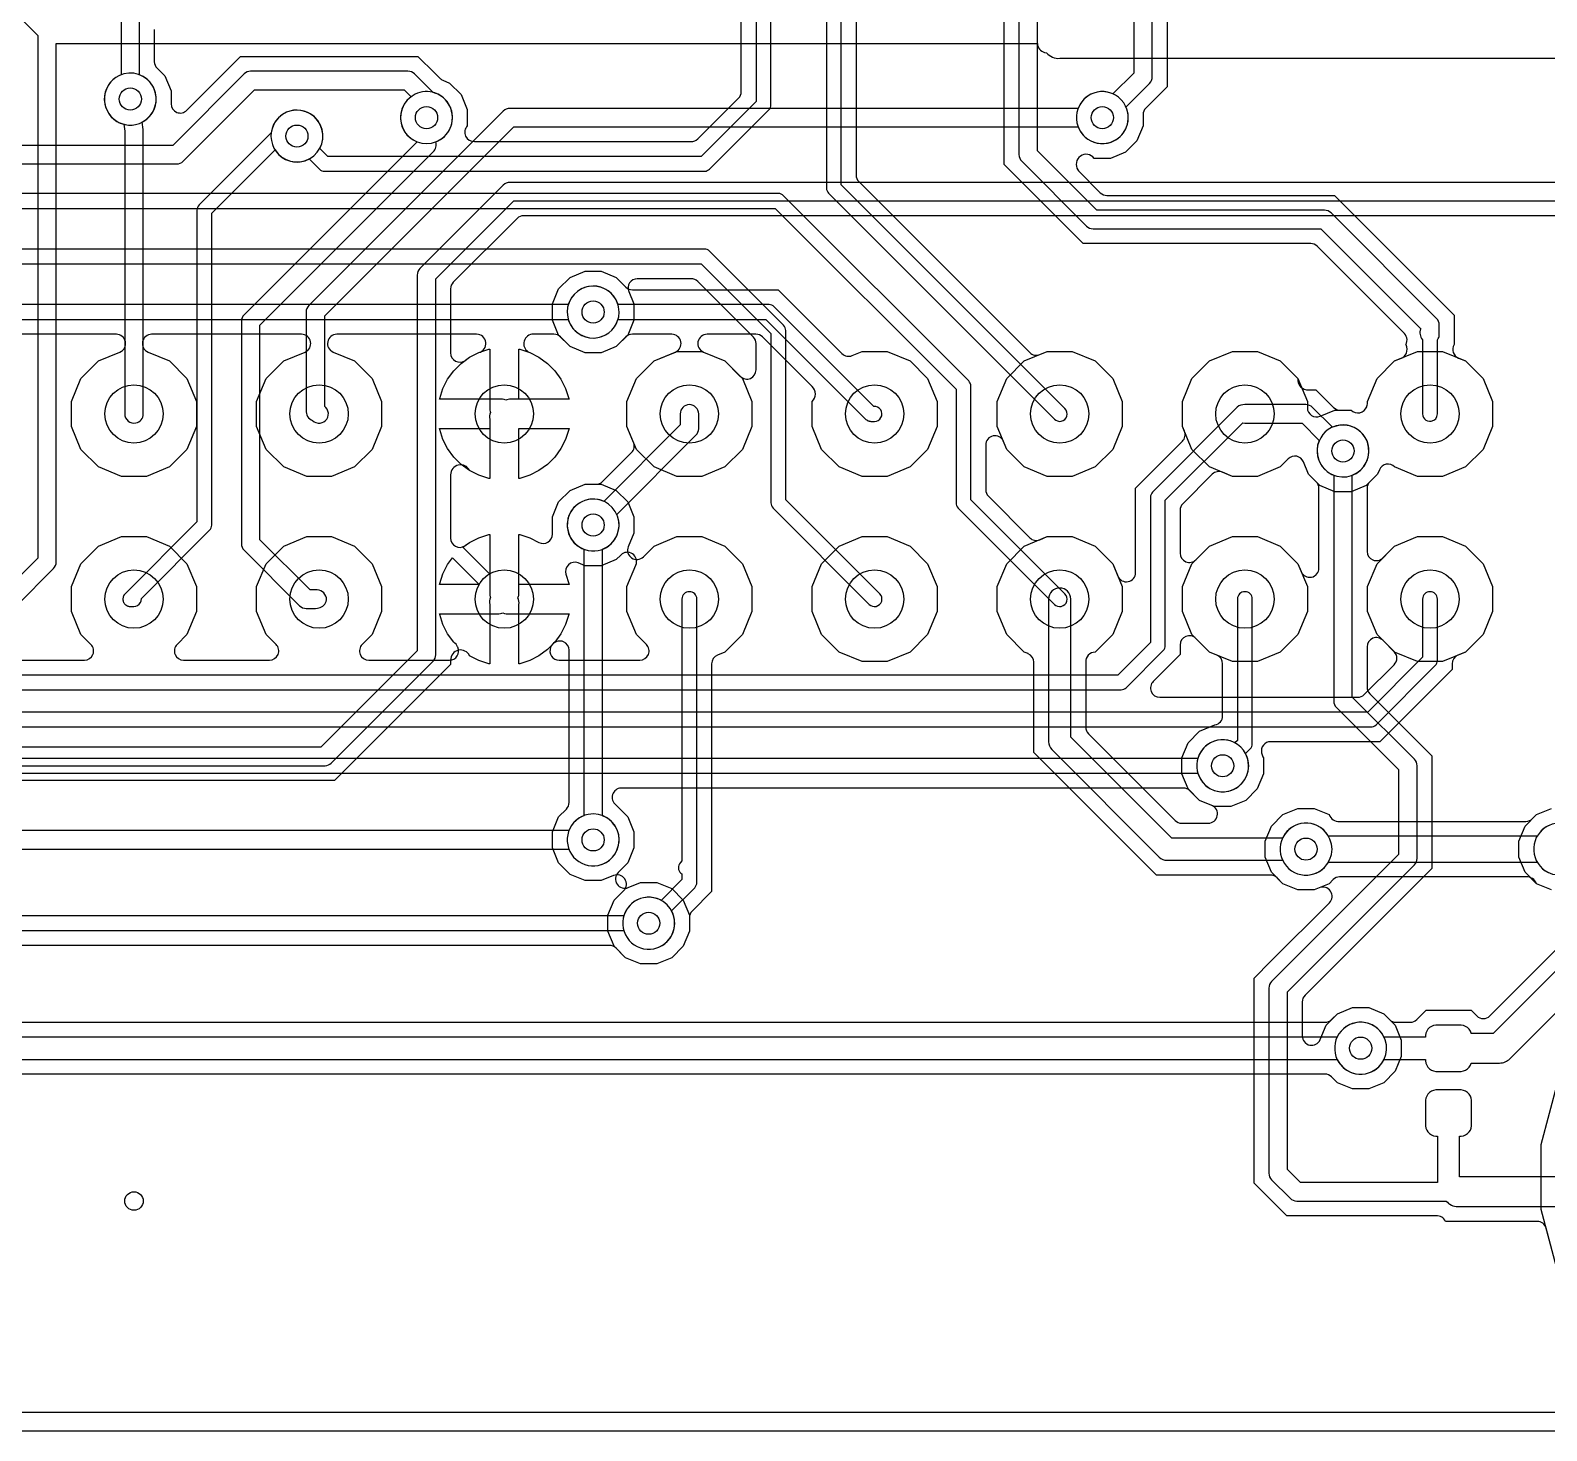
# Model space of a CAD drawing. Header units: millimetres. Extents: x -12.6 to 79.4, y -27 to 65.1.
# Drawn here: x 26.9 to 47.7, y -27.03 to -7.82 of the extents above; entities that cross this region are included whole.
import ezdxf

# ---------------------------------------------------------------- set-up
doc = ezdxf.new("R2010")
doc.units = ezdxf.units.MM

msp = doc.modelspace()

# ---------------------------------------------------------------- linework, layer by layer
at = {"layer": '16_copper'}
for points in [[(42.037, 21.412), (42.037, -8.406), (41.75, -8.692), (41.72, -8.68), (41.675, -8.667), (41.629, -8.661), (41.582, -8.661), (41.536, -8.667), (41.491, -8.68), (41.448, -8.697), (41.407, -8.721), (41.37, -8.749), (41.337, -8.782), (41.309, -8.819), (41.286, -8.859), (41.268, -8.902), (41.256, -8.947), (41.25, -8.994), (41.25, -9.04), (41.256, -9.087), (41.268, -9.132), (41.286, -9.175), (41.309, -9.215), (41.337, -9.252), (41.37, -9.285), (41.407, -9.313), (41.448, -9.337), (41.491, -9.354), (41.536, -9.367), (41.582, -9.373), (41.629, -9.373), (41.675, -9.367, 0.481447), (41.93, -8.872), (42.254, -8.548, 0.198912), (42.291, -8.458), (42.291, 21.412, 0.666667)], [(28.6, -7.809), (28.6, -8.25, 0.198912), (28.638, -8.34), (28.744, -8.446), (28.829, -8.652), (28.829, -8.828, 0.668179), (29.046, -8.917), (29.554, -8.409), (29.784, -8.179), (32.217, -8.179), (32.448, -8.409), (32.448, -8.409), (32.515, -8.476, 0.0985), (32.556, -8.504), (32.651, -8.543), (32.808, -8.7), (32.893, -8.906), (32.893, -9.128, 0.654508), (32.992, -9.347), (35.965, -9.347, 0.198912), (36.055, -9.31), (36.615, -8.75, 0.198912), (36.652, -8.66), (36.652, -6.367, 0.034118)], [(42.494, -7.198), (42.494, -8.595), (42.201, -8.888, 0.198912), (42.164, -8.978), (42.164, -9.128), (42.079, -9.334), (41.922, -9.491), (41.716, -9.576), (41.494, -9.576, 0.97956), (41.27, -9.734), (41.277, -9.746, 0.021369), (41.285, -9.754), (41.578, -10.047, 0.198912), (41.668, -10.084), (44.79, -10.084), (46.431, -11.725), (46.431, -12.131, 0.461877), (46.491, -12.315), (46.587, -12.354), (46.828, -12.595), (46.958, -12.91), (46.958, -13.252), (46.828, -13.567), (46.587, -13.808), (46.272, -13.938), (45.93, -13.938), (45.615, -13.808, 0.544496), (45.406, -13.846), (45.381, -13.906), (45.224, -14.063), (45.018, -14.148), (44.796, -14.148), (44.591, -14.063), (44.433, -13.906), (44.364, -13.738, 0.53452), (44.157, -13.697), (44.047, -13.808), (43.732, -13.938), (43.39, -13.938), (43.252, -13.881, 0.303353), (43.114, -13.908), (42.709, -14.313, 0.198912), (42.672, -14.403), (42.672, -14.991, 0.668179), (42.889, -15.081), (43.075, -14.894), (43.39, -14.764), (43.732, -14.764), (44.047, -14.894), (44.288, -15.135), (44.418, -15.45), (44.418, -15.792), (44.288, -16.107), (44.047, -16.348), (43.732, -16.478), (43.39, -16.478), (43.075, -16.348), (42.889, -16.161, 0.668179), (42.672, -16.251), (42.672, -16.382), (42.456, -16.598), (42.304, -16.75, 0.668179), (42.394, -16.967), (45.109, -16.967, 0.198912), (45.199, -16.93), (45.609, -16.521, 0.414214), (45.609, -16.341), (45.374, -16.107), (45.244, -15.792), (45.244, -15.45), (45.374, -15.135), (45.615, -14.894), (45.93, -14.764), (46.272, -14.764), (46.587, -14.894), (46.828, -15.135), (46.958, -15.45), (46.958, -15.792), (46.828, -16.107), (46.587, -16.348), (46.484, -16.39, 0.30335), (46.406, -16.507), (46.406, -16.585), (45.414, -17.577), (43.914, -17.577, 0.475561), (43.79, -17.73), (43.795, -17.745, 0.092826), (43.815, -17.796), (43.815, -18.018), (43.73, -18.224), (43.573, -18.381), (43.367, -18.466), (43.145, -18.466), (42.94, -18.381), (42.808, -18.249, 0.198912), (42.718, -18.212), (35.002, -18.212, 0.696443), (34.931, -18.443), (35.094, -18.606), (35.179, -18.812), (35.179, -19.034), (35.094, -19.24), (34.963, -19.37, 0.820678), (35.102, -19.577), (35.271, -19.507), (35.493, -19.507), (35.699, -19.592), (35.856, -19.749), (35.941, -19.955), (35.941, -20.177), (35.856, -20.383), (35.699, -20.54), (35.493, -20.625), (35.271, -20.625), (35.066, -20.54), (34.934, -20.408, 0.198912), (34.844, -20.371), (17.562, -20.371, 0.767326)], [(38.227, -7.316), (38.227, -9.803, 0.198912), (38.264, -9.893), (40.61, -12.239, 0.303344), (40.748, -12.266), (40.85, -12.224), (41.192, -12.224), (41.507, -12.354), (41.748, -12.595), (41.878, -12.91), (41.878, -13.252), (41.748, -13.567), (41.507, -13.808), (41.192, -13.938), (40.85, -13.938), (40.535, -13.808), (40.294, -13.567), (40.249, -13.458, 0.820683), (40.005, -13.507), (40.005, -14.121, 0.198912), (40.042, -14.211), (40.61, -14.779, 0.303346), (40.748, -14.806), (40.85, -14.764), (41.192, -14.764), (41.507, -14.894), (41.748, -15.135), (41.818, -15.305, 0.820683), (42.062, -15.257), (42.062, -14.098), (42.704, -13.456, 0.303353), (42.731, -13.318), (42.704, -13.252), (42.704, -12.91), (42.834, -12.595), (43.075, -12.354), (43.39, -12.224), (43.732, -12.224), (44.047, -12.354), (44.288, -12.595, 0.470375), (44.437, -12.751), (44.536, -12.751), (44.778, -12.993, 0.198912), (44.868, -13.03), (45.018, -13.03, 0.531918), (45.233, -12.984), (45.236, -12.975, 0.112332), (45.244, -12.91), (45.374, -12.595), (45.615, -12.354), (45.711, -12.315, 0.168022), (45.774, -12.259), (45.777, -12.25, 0.211385), (45.772, -12.133), (45.771, -12.131, 0.349862), (45.734, -11.961), (44.554, -10.781, 0.198912), (44.464, -10.744), (41.341, -10.744), (40.259, -9.662), (40.259, -7.458)], [(28.143, -7.62), (28.143, -8.431), (28.113, -8.443), (28.072, -8.467), (28.035, -8.495), (28.002, -8.528), (27.974, -8.565), (27.951, -8.605), (27.933, -8.648), (27.921, -8.693), (27.915, -8.74), (27.915, -8.786), (27.921, -8.833), (27.933, -8.878), (27.951, -8.921), (27.974, -8.961), (28.002, -8.998), (28.035, -9.031), (28.072, -9.059), (28.113, -9.083), (28.156, -9.1), (28.201, -9.113), (28.247, -9.119), (28.294, -9.119), (28.34, -9.113, 0.752417), (28.397, -8.431), (28.397, -7.673)], [(40.462, -7.595), (40.462, -9.525, 0.198912), (40.499, -9.615), (41.388, -10.504, 0.198912), (41.478, -10.541), (44.601, -10.541), (45.974, -11.914, 0.301144), (45.999, -12.064), (45.999, -13.081), (46.003, -13.106), (46.012, -13.129), (46.026, -13.15), (46.045, -13.166), (46.068, -13.177), (46.093, -13.182), (46.118, -13.181, 0.366248), (46.203, -13.081), (46.203, -12.064), (46.214, -12.047, 0.120111), (46.228, -11.989), (46.228, -11.862, 0.198912), (46.191, -11.772), (44.743, -10.324, 0.198912), (44.653, -10.287), (41.531, -10.287), (40.716, -9.472), (40.716, -7.647)], [(6.913, -7.946), (9.199, -10.232, 0.198912), (9.271, -10.262), (37.118, -10.262), (39.599, -12.742), (39.599, -14.3, 0.198912), (39.628, -14.372), (40.949, -15.693), (40.969, -15.708), (40.992, -15.718), (41.017, -15.723), (41.042, -15.72, 0.595647), (41.093, -15.549), (39.802, -14.258), (39.802, -12.7, 0.198912), (39.772, -12.628), (37.232, -10.088, 0.198912), (37.16, -10.058), (9.313, -10.058), (7.087, -7.832)], [(24.943, -9.652), (28.905, -9.652, 0.198912), (28.995, -9.615), (29.974, -8.636), (32.028, -8.636), (32.123, -8.731, 0.976333), (32.532, -9.313), (32.569, -9.285, 0.534512), (32.492, -8.697), (32.449, -8.68), (32.424, -8.673), (32.17, -8.419, 0.198912), (32.08, -8.382), (29.921, -8.382, 0.198912), (29.831, -8.419), (28.853, -9.398), (24.943, -9.398, 0.197825)], [(26.462, -16.459), (27.64, -16.459, 0.668179), (27.73, -16.242), (27.594, -16.107), (27.464, -15.792), (27.464, -15.45), (27.594, -15.135), (27.835, -14.894), (28.15, -14.764), (28.492, -14.764), (28.807, -14.894), (29.048, -15.135), (29.178, -15.45), (29.178, -15.792), (29.048, -16.107), (28.912, -16.242, 0.668179), (29.002, -16.459), (30.18, -16.459, 0.668179), (30.27, -16.242), (30.134, -16.107), (30.004, -15.792), (30.004, -15.45), (30.134, -15.135), (30.375, -14.894), (30.69, -14.764), (31.032, -14.764), (31.347, -14.894), (31.588, -15.135), (31.718, -15.45), (31.718, -15.792), (31.588, -16.107), (31.452, -16.242, 0.668179), (31.542, -16.459), (32.648, -16.459, 0.545518), (32.764, -16.28), (32.761, -16.274, 0.142342), (32.708, -16.213), (32.624, -16.097), (32.56, -15.97), (32.515, -15.834), (32.513, -15.821), (33.328, -15.821, 0.081224), (33.368, -15.814), (33.381, -15.81, 0.17163), (33.474, -15.821), (34.289, -15.821), (34.287, -15.834), (34.242, -15.97), (34.178, -16.097), (34.094, -16.213, 0.145486), (34.04, -16.276), (34.037, -16.283, 0.537281), (34.154, -16.459), (35.26, -16.459, 0.668179), (35.35, -16.242), (35.214, -16.107), (35.084, -15.792), (35.084, -15.45), (35.206, -15.155, 0.820685), (34.999, -15.016), (34.937, -15.079), (34.731, -15.164), (34.509, -15.164), (34.415, -15.125, 0.640154), (34.245, -15.281), (34.287, -15.408), (34.289, -15.421), (33.601, -15.421), (33.601, -14.733), (33.614, -14.735), (33.75, -14.78), (33.877, -14.844, 0.560028), (34.061, -14.731), (34.061, -14.494), (34.146, -14.288), (34.304, -14.131), (34.509, -14.046), (34.659, -14.046, 0.198912), (34.749, -14.009), (35.148, -13.611, 0.303346), (35.175, -13.472), (35.084, -13.252), (35.084, -12.91), (35.214, -12.595), (35.455, -12.354), (35.77, -12.224), (36.112, -12.224), (36.427, -12.354), (36.639, -12.566, 0.668179), (36.855, -12.477), (36.855, -12.117, 0.198912), (36.818, -12.027), (36.055, -11.264, 0.198912), (35.965, -11.227), (35.226, -11.227, 0.534518), (35.108, -11.402), (35.179, -11.573), (35.179, -11.795), (35.094, -12.001), (34.937, -12.158), (34.731, -12.243), (34.509, -12.243), (34.304, -12.158), (34.172, -12.026, 0.198912), (34.082, -11.989), (33.78, -11.989, 0.764213), (33.75, -12.24), (33.877, -12.304), (33.993, -12.388), (34.094, -12.489), (34.178, -12.605), (34.242, -12.732), (34.287, -12.868), (34.289, -12.881), (33.474, -12.881, 0.081224), (33.434, -12.888), (33.421, -12.892, 0.17163), (33.328, -12.881), (32.513, -12.881), (32.515, -12.868), (32.56, -12.732), (32.624, -12.605), (32.708, -12.489), (32.809, -12.388), (32.925, -12.304), (33.052, -12.24, 0.886984), (33.022, -11.989), (31.103, -11.989, 0.820683), (31.054, -12.233), (31.347, -12.354), (31.588, -12.595), (31.718, -12.91), (31.718, -13.252), (31.588, -13.567), (31.347, -13.808), (31.032, -13.938), (30.69, -13.938), (30.375, -13.808), (30.134, -13.567), (30.004, -13.252), (30.004, -12.91), (30.134, -12.595), (30.375, -12.354), (30.668, -12.233, 0.820683), (30.619, -11.989), (28.563, -11.989, 0.820683), (28.514, -12.233), (28.807, -12.354), (29.048, -12.595), (29.178, -12.91), (29.178, -13.252), (29.048, -13.567), (28.807, -13.808), (28.492, -13.938), (28.15, -13.938), (27.835, -13.808), (27.594, -13.567), (27.464, -13.252), (27.464, -12.91), (27.594, -12.595), (27.835, -12.354), (28.128, -12.233, 0.820683), (28.079, -11.989), (26.023, -11.989, 0.820683)], [(11.466, -11.786), (34.279, -11.786, 0.954409), (34.97, -11.614), (34.958, -11.569, 0.730917), (34.279, -11.582), (11.466, -11.582)], [(4.754, -12.518), (11.104, -18.868, 0.198912), (11.176, -18.898), (11.76, -18.898), (11.767, -18.897, 0.182645), (11.832, -18.868), (12.691, -18.009), (42.915, -18.009, 0.954409), (43.606, -17.837), (43.594, -17.792, 0.730917), (42.915, -17.805), (12.649, -17.805, 0.198912), (12.577, -17.835), (11.718, -18.694), (11.218, -18.694), (4.928, -12.404)], [(12.192, -16.866), (41.859, -16.866), (41.866, -16.865, 0.182645), (41.931, -16.836), (42.439, -16.328, 0.198912), (42.469, -16.256), (42.469, -14.266), (43.531, -13.204), (43.561, -13.208), (44.347, -13.208), (44.582, -13.444, 0.981268), (45.227, -13.747), (45.245, -13.704, 0.65459), (44.762, -13.264), (44.489, -12.991, 0.198912), (44.399, -12.954), (43.561, -12.954), (43.533, -12.957, 0.24677), (43.438, -13.009), (42.295, -14.152, 0.198912), (42.266, -14.224), (42.266, -16.214), (41.817, -16.662), (12.234, -16.662)], [(12.133, -17.374), (45.288, -17.374, 0.198912), (45.36, -17.344), (46.173, -16.531, 0.198912), (46.203, -16.459), (46.203, -15.621, 1), (45.999, -15.621), (45.999, -16.417), (45.246, -17.17), (12.065, -17.17, 0.248195)], [(47.768, -19.609), (47.562, -19.524, 0.347908), (47.417, -19.431), (44.861, -19.431, 0.198912), (44.771, -19.468), (44.716, -19.524), (44.51, -19.609), (44.288, -19.609), (44.083, -19.524), (43.925, -19.367), (43.84, -19.161), (43.84, -18.939), (43.925, -18.733), (44.083, -18.576), (44.288, -18.491), (44.51, -18.491), (44.716, -18.576, 0.347908), (44.861, -18.669), (47.417, -18.669, 0.198912), (47.507, -18.632), (47.562, -18.576), (47.768, -18.491)], [(48.175, -18.852, 0.555737), (47.571, -18.872), (44.707, -18.872), (44.696, -18.852), (44.667, -18.815), (44.634, -18.782), (44.597, -18.754), (44.557, -18.73), (44.514, -18.713), (44.469, -18.7), (44.423, -18.694), (44.376, -18.694), (44.33, -18.7), (44.285, -18.713), (44.242, -18.73), (44.201, -18.754), (44.164, -18.782), (44.131, -18.815), (44.103, -18.852), (44.08, -18.892), (44.062, -18.935), (44.05, -18.98), (44.044, -19.027), (44.044, -19.073), (44.05, -19.12), (44.062, -19.165), (44.08, -19.208), (44.103, -19.248), (44.131, -19.285), (44.164, -19.318), (44.201, -19.346), (44.242, -19.37), (44.285, -19.387), (44.33, -19.4), (44.376, -19.406), (44.423, -19.406), (44.469, -19.4, 0.21598), (44.707, -19.228), (47.571, -19.228, 0.9678), (48.199, -18.892)], [(22.356, -21.933), (44.827, -21.933, 0.944056), (45.486, -21.666), (45.468, -21.623, 0.627338), (44.827, -21.628), (22.356, -21.628)], [(22.522, -21.425), (44.661, -21.425, 0.198912), (44.751, -21.388), (44.832, -21.307), (45.037, -21.222), (45.26, -21.222), (45.465, -21.307), (45.622, -21.464), (45.707, -21.669), (45.707, -21.892), (45.622, -22.097), (45.465, -22.254), (45.26, -22.339), (45.037, -22.339), (44.832, -22.254), (44.751, -22.173, 0.198912), (44.661, -22.136), (22.522, -22.136, 0.198912)], [(17.562, -26.772), (49.36, -26.772, 0.767326)]]:
    msp.add_lwpolyline(points, format="xyb", dxfattribs=at)
for points in [[(36.151, -9.753, 0.182645), (36.216, -9.724), (37.029, -8.911, 0.198912), (37.059, -8.839), (37.059, 4.993, 0.954409), (36.887, 5.684), (36.842, 5.671, 0.730917), (36.855, 4.993), (36.855, -8.797), (36.102, -9.55), (30.979, -9.55), (30.869, -9.44, 0.954416), (30.26, -9.073), (30.237, -9.113, 0.730922), (30.725, -9.584), (30.865, -9.724, 0.198912), (30.937, -9.754), (36.144, -9.754)], [(41.042, -13.18, 0.595647), (41.093, -13.009), (38.024, -9.94), (38.024, -4.278, 0.954409), (37.853, -3.587), (37.808, -3.6, 0.730917), (37.821, -4.278), (37.821, -9.982, 0.198912), (37.85, -10.054), (40.949, -13.153), (40.969, -13.168), (40.992, -13.178), (41.017, -13.183)], [(38.502, -15.72, 0.595647), (38.553, -15.549), (37.262, -14.258), (37.262, -11.938, 0.198912), (37.232, -11.866), (36.216, -10.85, 0.198912), (36.144, -10.82), (10.45, -10.82, 0.954409), (9.76, -10.992), (9.772, -11.037, 0.730917), (10.45, -11.024), (36.102, -11.024), (37.059, -11.98), (37.059, -14.3, 0.198912), (37.088, -14.372), (38.409, -15.693), (38.429, -15.708), (38.452, -15.718), (38.477, -15.723)], [(34.69, -14.955, 0.481447), (34.945, -14.46), (36.031, -13.374, 0.198912), (36.068, -13.284), (36.068, -13.081, 1), (35.814, -13.081), (35.814, -13.232), (34.765, -14.28), (34.735, -14.268), (34.69, -14.255), (34.644, -14.249), (34.597, -14.249), (34.551, -14.255), (34.506, -14.268), (34.463, -14.285), (34.422, -14.309), (34.385, -14.337), (34.352, -14.37), (34.324, -14.407), (34.301, -14.447), (34.283, -14.49), (34.271, -14.535), (34.265, -14.582), (34.265, -14.628), (34.271, -14.675), (34.283, -14.72), (34.301, -14.763), (34.324, -14.803), (34.352, -14.84), (34.385, -14.873), (34.422, -14.901), (34.463, -14.925), (34.506, -14.942), (34.551, -14.955), (34.597, -14.961), (34.644, -14.961)], [(35.452, -20.416, 1), (35.313, -19.716), (35.268, -19.729, 0.243103), (35.041, -19.964), (15.485, -19.964), (14.359, -18.838, 0.954416), (13.75, -18.471), (13.727, -18.511, 0.730922), (14.215, -18.982), (15.371, -20.138, 0.198912), (15.443, -20.168), (35.041, -20.168), (35.045, -20.181), (35.063, -20.224), (35.086, -20.264), (35.114, -20.301), (35.147, -20.334), (35.184, -20.362), (35.225, -20.386), (35.268, -20.403), (35.313, -20.416), (35.359, -20.422), (35.406, -20.422)], [(34.69, -19.273, 1), (34.551, -18.573), (34.506, -18.586, 0.223221), (34.288, -18.796), (15.775, -18.796, 0.954506), (15.124, -18.511), (15.106, -18.554, 0.493147), (15.42, -19.025), (15.467, -19.025, 0.201564), (15.57, -19.05), (34.288, -19.05), (34.301, -19.081), (34.324, -19.121), (34.352, -19.158), (34.385, -19.191), (34.422, -19.219), (34.463, -19.243), (34.506, -19.26), (34.551, -19.273), (34.597, -19.279), (34.644, -19.279)]]:
    msp.add_lwpolyline(points, format="xyb", close=True, dxfattribs=at)
for points in [[(33.188, -13.967), (33.052, -13.922), (32.925, -13.858), (32.809, -13.774), (32.708, -13.673), (32.624, -13.557), (32.56, -13.43), (32.515, -13.294), (32.513, -13.281), (33.201, -13.281), (33.201, -13.969)], [(33.601, -13.281), (34.289, -13.281), (34.287, -13.294), (34.242, -13.43), (34.178, -13.557), (34.094, -13.673), (33.993, -13.774), (33.877, -13.858), (33.75, -13.922), (33.614, -13.967), (33.601, -13.969)], [(32.834, -14.91), (32.925, -14.844), (33.052, -14.78), (33.188, -14.735), (33.201, -14.733), (33.201, -15.277)], [(32.513, -15.421), (32.515, -15.408), (32.56, -15.272), (32.624, -15.145), (32.69, -15.054), (33.057, -15.421)]]:
    msp.add_lwpolyline(points, close=True, dxfattribs=at)
msp.add_lwpolyline([(47.855, -24.85), (47.625, -23.991), (47.625, -23.101), (47.855, -22.242)], dxfattribs=at)
at = {"layer": '1_copper'}
for points in [[(26.704, -7.595), (27, -7.891), (27, -15.06), (26.567, -15.494)], [(47.768, -19.609), (47.562, -19.524), (47.405, -19.367), (47.32, -19.161), (47.32, -18.939), (47.405, -18.733), (47.562, -18.576), (47.768, -18.491)], [(47.721, -18.73), (47.681, -18.754), (47.644, -18.782), (47.611, -18.815), (47.583, -18.852), (47.559, -18.892), (47.542, -18.935), (47.529, -18.98), (47.523, -19.027), (47.523, -19.073), (47.529, -19.12), (47.542, -19.165), (47.559, -19.208), (47.583, -19.248), (47.611, -19.285), (47.644, -19.318), (47.681, -19.346), (47.721, -19.37)]]:
    msp.add_lwpolyline(points, dxfattribs=at)
for points in [[(26.709, -15.711), (27.217, -15.203, 0.198912), (27.254, -15.113), (27.254, -8.001), (40.716, -8.001, 0.3458), (40.813, -8.124), (40.841, -8.128, 0.243751), (41.021, -8.204), (59.563, -8.204)], [(50.189, -9.906), (33.477, -9.906, 0.198912), (33.387, -9.943), (32.244, -11.086, 0.198912), (32.207, -11.176), (32.207, -16.33), (30.885, -17.653), (24.64, -17.653), (23.368, -16.381), (23.368, -15.621, 1), (23.114, -15.621), (23.114, -16.434, 0.198912), (23.151, -16.524), (24.497, -17.87, 0.198912), (24.587, -17.907), (30.937, -17.907), (30.943, -17.906, 0.187839), (31.027, -17.87), (32.424, -16.473, 0.198912), (32.461, -16.383), (32.461, -11.229), (33.53, -10.16), (50.241, -10.16, 0.198912)], [(50.334, -10.363), (33.667, -10.363, 0.198912), (33.577, -10.4), (32.702, -11.276, 0.198912), (32.664, -11.365), (32.664, -12.245, 0.59432), (32.86, -12.351), (32.866, -12.347), (32.925, -12.304), (33.052, -12.24), (33.188, -12.195), (33.201, -12.193), (33.201, -13.008, 0.081388), (33.208, -13.048), (33.212, -13.061, 0.17163), (33.201, -13.154), (33.201, -13.969), (33.188, -13.967), (33.052, -13.922), (32.925, -13.858, 0.808979), (32.664, -13.917), (32.664, -14.785, 0.594276), (32.86, -14.891), (32.866, -14.887), (32.925, -14.844), (33.052, -14.78), (33.188, -14.735), (33.201, -14.733), (33.201, -15.548, 0.081224), (33.208, -15.588), (33.212, -15.601, 0.17163), (33.201, -15.694), (33.201, -16.509), (33.188, -16.507), (33.052, -16.462), (32.925, -16.398, 0.808975), (32.664, -16.457), (32.664, -16.52), (31.074, -18.11), (24.45, -18.11)], [(47.855, -24.85), (47.694, -24.25, 0.339457), (47.572, -24.155), (46.314, -24.155, 0.308004), (46.185, -24.079), (44.135, -24.079), (43.688, -23.632), (43.688, -20.818), (43.919, -20.588), (44.72, -19.787, 0.820688), (44.581, -19.579), (44.51, -19.609), (44.288, -19.609), (44.083, -19.524), (44.002, -19.443, 0.198912), (43.912, -19.406), (42.347, -19.406), (40.665, -17.724), (40.665, -16.486, 0.294994), (40.59, -16.371), (40.587, -16.369), (40.535, -16.348), (40.294, -16.107), (40.164, -15.792), (40.164, -15.45), (40.294, -15.135), (40.535, -14.894), (40.85, -14.764), (41.192, -14.764), (41.507, -14.894), (41.748, -15.135), (41.878, -15.45), (41.878, -15.792), (41.748, -16.107), (41.507, -16.348, 0.42049), (41.377, -16.486), (41.377, -17.377, 0.198912), (41.414, -17.467), (42.604, -18.657, 0.198912), (42.694, -18.694), (43.058, -18.694, 0.820683), (43.107, -18.45), (42.94, -18.381), (42.782, -18.224), (42.697, -18.018), (42.697, -17.796), (42.782, -17.59), (42.94, -17.433), (43.15, -17.346, 0.365732), (43.256, -17.221), (43.256, -16.507, 0.30335), (43.178, -16.39), (43.075, -16.348), (42.834, -16.107), (42.704, -15.792), (42.704, -15.45), (42.834, -15.135), (43.075, -14.894), (43.39, -14.764), (43.732, -14.764), (44.047, -14.894), (44.288, -15.135), (44.333, -15.244, 0.820683), (44.577, -15.195), (44.577, -14.102, 0.198917), (44.54, -14.012), (44.433, -13.906), (44.364, -13.738, 0.53452), (44.157, -13.697), (44.047, -13.808), (43.732, -13.938), (43.39, -13.938), (43.075, -13.808), (42.834, -13.567), (42.704, -13.252), (42.704, -12.91), (42.834, -12.595), (43.075, -12.354), (43.39, -12.224), (43.732, -12.224), (44.047, -12.354), (44.288, -12.595), (44.418, -12.91), (44.418, -12.997, 0.534518), (44.594, -13.114), (44.796, -13.03), (45.018, -13.03, 0.531918), (45.233, -12.984), (45.236, -12.975, 0.112332), (45.244, -12.91), (45.374, -12.595), (45.615, -12.354), (45.93, -12.224), (46.272, -12.224), (46.587, -12.354), (46.828, -12.595), (46.958, -12.91), (46.958, -13.252), (46.828, -13.567), (46.587, -13.808), (46.272, -13.938), (45.93, -13.938), (45.615, -13.808, 0.544496), (45.406, -13.846), (45.381, -13.906), (45.275, -14.012, 0.198917), (45.237, -14.102), (45.237, -14.966, 0.668179), (45.454, -15.056), (45.615, -14.894), (45.93, -14.764), (46.272, -14.764), (46.587, -14.894), (46.828, -15.135), (46.958, -15.45), (46.958, -15.792), (46.828, -16.107), (46.587, -16.348), (46.272, -16.478), (45.93, -16.478), (45.615, -16.348), (45.454, -16.186, 0.668179), (45.237, -16.276), (45.237, -16.829, 0.198912), (45.275, -16.918), (46.126, -17.77), (46.126, -19.314), (44.386, -21.055, 0.198912), (44.348, -21.144), (44.348, -21.613, 0.820683), (44.593, -21.662), (44.675, -21.464), (44.832, -21.307), (45.037, -21.222), (45.26, -21.222), (45.465, -21.307), (45.546, -21.388, 0.198912), (45.636, -21.425), (45.829, -21.425, 0.198912), (45.918, -21.388), (46.046, -21.26), (46.664, -21.26), (46.741, -21.337, 0.417408), (46.922, -21.337), (48.578, -19.681, 0.699479)], [(50.699, -23.546), (46.507, -23.546), (46.507, -22.987), (46.529, -22.987), (46.56, -22.981), (46.589, -22.969), (46.615, -22.952), (46.637, -22.929), (46.654, -22.903), (46.666, -22.875), (46.672, -22.844), (46.672, -22.495), (46.666, -22.464), (46.654, -22.436), (46.637, -22.41), (46.615, -22.387), (46.589, -22.37), (46.56, -22.358), (46.529, -22.352), (46.181, -22.352), (46.15, -22.358), (46.121, -22.37), (46.095, -22.387), (46.073, -22.41), (46.056, -22.436), (46.044, -22.464), (46.038, -22.495), (46.038, -22.844), (46.044, -22.875), (46.056, -22.903), (46.073, -22.929), (46.095, -22.952), (46.121, -22.969), (46.15, -22.981), (46.181, -22.987), (46.203, -22.987), (46.203, -23.622), (44.325, -23.622), (44.145, -23.442), (44.145, -21.008), (45.886, -19.267, 0.198912), (45.923, -19.177), (45.923, -17.907, 0.198912), (45.886, -17.817), (45.034, -16.965), (45.034, -13.921, 0.981272), (44.793, -13.252), (44.75, -13.269, 0.654591), (44.78, -13.921), (44.78, -17.018, 0.198912), (44.817, -17.108), (45.669, -17.96), (45.669, -19.124), (43.928, -20.865, 0.198912), (43.891, -20.955), (43.891, -23.495, 0.198912), (43.928, -23.585), (44.182, -23.839, 0.198912), (44.272, -23.876), (46.324, -23.876, 0.22724), (46.482, -23.952), (50.853, -23.952, 0.828887)], [(48.878, -19.668), (46.969, -21.577), (46.667, -21.577), (46.666, -21.575), (46.654, -21.547), (46.637, -21.521), (46.615, -21.498), (46.589, -21.481), (46.56, -21.469), (46.529, -21.463), (46.181, -21.463), (46.15, -21.469), (46.121, -21.481), (46.095, -21.498), (46.073, -21.521), (46.056, -21.547), (46.044, -21.575), (46.038, -21.606), (46.038, -21.628), (45.47, -21.628), (45.468, -21.623), (45.445, -21.583), (45.416, -21.546), (45.383, -21.513), (45.346, -21.484), (45.306, -21.461), (45.263, -21.443), (45.218, -21.431), (45.172, -21.425), (45.125, -21.425), (45.079, -21.431), (45.034, -21.443), (44.991, -21.461), (44.951, -21.484), (44.914, -21.513), (44.881, -21.546), (44.852, -21.583), (44.829, -21.623), (44.811, -21.666), (44.799, -21.711), (44.793, -21.757), (44.793, -21.804), (44.799, -21.85), (44.811, -21.895), (44.829, -21.938), (44.852, -21.978), (44.881, -22.015), (44.914, -22.048), (44.951, -22.077), (44.991, -22.1), (45.034, -22.118), (45.079, -22.13), (45.125, -22.136), (45.172, -22.136), (45.218, -22.13, 0.237342), (45.47, -21.933), (46.038, -21.933), (46.038, -21.955), (46.044, -21.986), (46.056, -22.014), (46.073, -22.04), (46.095, -22.063), (46.121, -22.08), (46.15, -22.092), (46.181, -22.098), (46.529, -22.098), (46.56, -22.092), (46.589, -22.08), (46.615, -22.063), (46.637, -22.04), (46.654, -22.014), (46.666, -21.986), (46.667, -21.984), (47.053, -21.984, 0.198912), (47.197, -21.924), (49.106, -20.015)], [(17.562, -26.772), (49.36, -26.772, 0.767326)]]:
    msp.add_lwpolyline(points, format="xyb", dxfattribs=at)
for points in [[(28.347, -13.205, 0.355417), (28.448, -13.081), (28.448, -9.195, 0.029283), (28.447, -9.18), (28.435, -9.078, 0.988152), (28.113, -8.443), (28.072, -8.467, 0.649637), (28.183, -9.108), (28.194, -9.202), (28.194, -13.081), (28.197, -13.109), (28.206, -13.136), (28.221, -13.159), (28.241, -13.18), (28.265, -13.195), (28.291, -13.204), (28.319, -13.208)], [(30.838, -15.745, 0.28985), (30.957, -15.654), (30.962, -15.629), (30.961, -15.604, 0.382049), (30.81, -15.494), (30.736, -15.494), (30.048, -14.806), (30.048, -11.864), (32.424, -9.488, 0.29613), (32.461, -9.349), (32.492, -9.337, 1), (32.177, -8.697), (32.136, -8.721, 0.577351), (32.177, -9.337), (32.204, -9.348), (29.831, -11.721, 0.198912), (29.794, -11.811), (29.794, -14.859, 0.198912), (29.831, -14.949), (30.593, -15.711, 0.198912), (30.683, -15.748), (30.81, -15.748)], [(30.901, -13.201, 0.475566), (30.971, -13.017), (30.951, -12.991), (30.937, -12.978), (30.937, -11.737), (33.53, -9.144), (41.273, -9.144, 0.981272), (41.943, -8.902), (41.925, -8.859, 0.654591), (41.273, -8.89), (33.477, -8.89, 0.198912), (33.387, -8.927), (30.72, -11.594, 0.198912), (30.683, -11.684), (30.683, -13.03, 0.337004), (30.771, -13.171), (30.793, -13.188), (30.818, -13.201), (30.846, -13.207), (30.874, -13.207)], [(28.346, -15.719), (28.369, -15.71, 0.29592), (28.422, -15.613), (29.358, -14.677, 0.198912), (29.388, -14.605), (29.388, -10.329), (30.256, -9.461, 0.948228), (30.876, -9.113), (30.853, -9.073, 0.62184), (30.219, -9.156), (30.207, -9.201), (30.203, -9.226), (29.214, -10.215, 0.198912), (29.185, -10.287), (29.185, -14.563), (28.198, -15.549), (28.192, -15.557), (28.185, -15.565), (28.184, -15.567), (28.183, -15.569), (28.179, -15.579), (28.174, -15.588), (28.174, -15.59), (28.173, -15.592), (28.171, -15.602), (28.169, -15.613), (28.169, -15.615), (28.169, -15.617), (28.17, -15.627), (28.17, -15.638), (28.171, -15.64), (28.171, -15.642), (28.174, -15.652), (28.177, -15.662), (28.178, -15.664), (28.179, -15.666), (28.185, -15.675), (28.19, -15.684), (28.192, -15.685), (28.193, -15.687), (28.2, -15.694), (28.208, -15.701), (28.21, -15.702), (28.211, -15.704), (28.22, -15.709), (28.23, -15.714), (28.232, -15.715), (28.233, -15.716), (28.244, -15.718), (28.254, -15.721), (28.256, -15.721), (28.258, -15.722), (28.261, -15.722), (28.27, -15.723), (28.321, -15.723)], [(35.77, -13.938), (35.455, -13.808), (35.214, -13.567), (35.084, -13.252), (35.084, -12.91), (35.214, -12.595), (35.455, -12.354), (35.748, -12.233, 0.820683), (35.699, -11.989), (35.158, -11.989, 0.198912), (35.068, -12.026), (34.937, -12.158), (34.731, -12.243), (34.509, -12.243), (34.304, -12.158), (34.146, -12.001), (34.061, -11.795), (34.061, -11.573), (34.146, -11.367), (34.304, -11.21), (34.509, -11.125), (34.731, -11.125), (34.937, -11.21), (35.068, -11.342, 0.198912), (35.158, -11.379), (37.159, -11.379), (38.034, -12.254, 0.303353), (38.172, -12.281), (38.31, -12.224), (38.652, -12.224), (38.967, -12.354), (39.208, -12.595), (39.338, -12.91), (39.338, -13.252), (39.208, -13.567), (38.967, -13.808), (38.652, -13.938), (38.31, -13.938), (37.995, -13.808), (37.754, -13.567), (37.624, -13.252), (37.624, -12.91, 0.450589), (37.624, -12.706), (36.944, -12.026, 0.198912), (36.854, -11.989), (36.183, -11.989, 0.820683), (36.134, -12.233), (36.427, -12.354), (36.668, -12.595), (36.798, -12.91), (36.798, -13.252), (36.668, -13.567), (36.427, -13.808), (36.112, -13.938)], [(38.506, -13.179), (38.529, -13.17, 0.624737), (38.522, -12.988), (38.498, -12.981, 0.049729), (38.472, -12.979), (37.105, -11.612, 0.198912), (37.033, -11.582), (34.961, -11.582, 0.954409), (34.271, -11.754), (34.283, -11.799, 0.730917), (34.961, -11.786), (36.991, -11.786), (38.358, -13.153), (38.363, -13.157), (38.368, -13.161), (38.373, -13.164), (38.378, -13.168), (38.384, -13.171), (38.39, -13.174), (38.396, -13.176), (38.401, -13.178), (38.408, -13.179), (38.414, -13.181), (38.423, -13.182), (38.426, -13.183), (38.428, -13.182), (38.43, -13.183), (38.481, -13.183)], [(35.271, -20.625), (35.066, -20.54), (34.908, -20.383), (34.823, -20.177), (34.823, -19.955), (34.908, -19.749), (35.039, -19.619, 0.820688), (34.901, -19.412), (34.731, -19.482), (34.509, -19.482), (34.304, -19.397), (34.146, -19.24), (34.061, -19.034), (34.061, -18.812), (34.146, -18.606), (34.253, -18.5, 0.198912), (34.29, -18.41), (34.29, -16.323, 0.668185), (34.073, -16.233), (33.993, -16.314), (33.877, -16.398), (33.75, -16.462), (33.614, -16.507), (33.601, -16.509), (33.601, -15.694, 0.168289), (33.588, -15.604), (33.592, -15.592, 0.089791), (33.601, -15.548), (33.601, -14.733), (33.614, -14.735), (33.75, -14.78), (33.877, -14.844, 0.560028), (34.061, -14.731), (34.061, -14.494), (34.146, -14.288), (34.304, -14.131), (34.509, -14.046), (34.731, -14.046), (34.937, -14.131), (35.094, -14.288), (35.179, -14.494), (35.179, -14.716), (35.102, -14.902, 0.820688), (35.309, -15.041), (35.455, -14.894), (35.77, -14.764), (36.112, -14.764), (36.427, -14.894), (36.668, -15.135), (36.798, -15.45), (36.798, -15.792), (36.668, -16.107), (36.427, -16.348), (36.324, -16.39, 0.30335), (36.246, -16.507), (36.246, -19.633), (35.978, -19.901, 0.198912), (35.941, -19.991), (35.941, -20.177), (35.856, -20.383), (35.699, -20.54), (35.493, -20.625)], [(34.69, -19.273, 0.752417), (34.747, -18.591), (34.747, -14.937, 0.981272), (34.506, -14.268), (34.463, -14.285, 0.654591), (34.493, -14.937), (34.493, -18.591), (34.463, -18.603), (34.422, -18.627), (34.385, -18.655), (34.352, -18.688), (34.324, -18.725), (34.301, -18.765), (34.283, -18.808), (34.271, -18.853), (34.265, -18.9), (34.265, -18.946), (34.271, -18.993), (34.283, -19.038), (34.301, -19.081), (34.324, -19.121), (34.352, -19.158), (34.385, -19.191), (34.422, -19.219), (34.463, -19.243), (34.506, -19.26), (34.551, -19.273), (34.597, -19.279), (34.644, -19.279)], [(35.452, -20.416, 0.504893), (35.695, -19.897), (36.013, -19.579, 0.198912), (36.043, -19.507), (36.043, -15.621, 1), (35.839, -15.621), (35.839, -19.211), (35.818, -19.232), (35.803, -19.252, 0.416985), (35.839, -19.391), (35.839, -19.465), (35.551, -19.753), (35.54, -19.746), (35.497, -19.729), (35.452, -19.716), (35.406, -19.71), (35.359, -19.71), (35.313, -19.716), (35.268, -19.729), (35.225, -19.746), (35.184, -19.77), (35.147, -19.798), (35.114, -19.831), (35.086, -19.868), (35.063, -19.908), (35.045, -19.951), (35.033, -19.996), (35.027, -20.043), (35.027, -20.089), (35.033, -20.136), (35.045, -20.181), (35.063, -20.224), (35.086, -20.264), (35.114, -20.301), (35.147, -20.334), (35.184, -20.362), (35.225, -20.386), (35.268, -20.403), (35.313, -20.416), (35.359, -20.422), (35.406, -20.422)], [(44.469, -19.4, 1), (44.33, -18.7), (44.285, -18.713, 0.203027), (44.077, -18.898), (42.557, -18.898), (41.173, -17.514), (41.173, -15.621, 1), (40.869, -15.621), (40.869, -17.577, 0.198912), (40.913, -17.685), (42.386, -19.158, 0.198912), (42.494, -19.202), (44.077, -19.202), (44.08, -19.208), (44.103, -19.248), (44.131, -19.285), (44.164, -19.318), (44.201, -19.346), (44.242, -19.37), (44.285, -19.387), (44.33, -19.4), (44.376, -19.406), (44.423, -19.406)], [(43.326, -18.257, 0.504893), (43.569, -17.738), (43.633, -17.674, 0.198912), (43.663, -17.602), (43.663, -15.621, 1), (43.459, -15.621), (43.459, -17.56), (43.425, -17.594), (43.414, -17.587), (43.371, -17.57), (43.326, -17.557), (43.28, -17.551), (43.233, -17.551), (43.187, -17.557), (43.142, -17.57), (43.099, -17.587), (43.058, -17.611), (43.021, -17.639), (42.988, -17.672), (42.96, -17.709), (42.937, -17.749), (42.919, -17.792), (42.907, -17.837), (42.901, -17.884), (42.901, -17.93), (42.907, -17.977), (42.919, -18.022), (42.937, -18.065), (42.96, -18.105), (42.988, -18.142), (43.021, -18.175), (43.058, -18.203), (43.099, -18.227), (43.142, -18.244), (43.187, -18.257), (43.233, -18.263), (43.28, -18.263)]]:
    msp.add_lwpolyline(points, format="xyb", close=True, dxfattribs=at)
for points in [[(33.601, -12.881), (33.601, -12.193), (33.614, -12.195), (33.75, -12.24), (33.877, -12.304), (33.993, -12.388), (34.094, -12.489), (34.178, -12.605), (34.242, -12.732), (34.287, -12.868), (34.289, -12.881)], [(40.85, -13.938), (40.535, -13.808), (40.294, -13.567), (40.164, -13.252), (40.164, -12.91), (40.294, -12.595), (40.535, -12.354), (40.85, -12.224), (41.192, -12.224), (41.507, -12.354), (41.748, -12.595), (41.878, -12.91), (41.878, -13.252), (41.748, -13.567), (41.507, -13.808), (41.192, -13.938)], [(33.601, -13.281), (34.289, -13.281), (34.287, -13.294), (34.242, -13.43), (34.178, -13.557), (34.094, -13.673), (33.993, -13.774), (33.877, -13.858), (33.75, -13.922), (33.614, -13.967), (33.601, -13.969)], [(38.31, -16.478), (37.995, -16.348), (37.754, -16.107), (37.624, -15.792), (37.624, -15.45), (37.754, -15.135), (37.995, -14.894), (38.31, -14.764), (38.652, -14.764), (38.967, -14.894), (39.208, -15.135), (39.338, -15.45), (39.338, -15.792), (39.208, -16.107), (38.967, -16.348), (38.652, -16.478)]]:
    msp.add_lwpolyline(points, close=True, dxfattribs=at)
at = {"layer": 'drills_PTH'}
for centre in [(28.321, -13.081), (30.861, -13.081), (33.401, -13.081), (35.941, -13.081), (38.481, -13.081), (41.021, -13.081), (43.561, -13.081), (46.101, -13.081), (28.321, -15.621), (30.861, -15.621), (33.401, -15.621), (35.941, -15.621), (38.481, -15.621), (41.021, -15.621), (43.561, -15.621), (46.101, -15.621)]:
    msp.add_circle(centre, 0.4, dxfattribs=at)
at = {"layer": 'drills_via_1_16'}
for centre, radius in [((28.27, -8.763), 0.152), ((32.334, -9.017), 0.152), ((41.605, -9.017), 0.152), ((30.556, -9.271), 0.152), ((34.62, -11.684), 0.152), ((44.907, -13.589), 0.152), ((34.62, -14.605), 0.152), ((43.256, -17.907), 0.152), ((34.62, -18.923), 0.152), ((44.399, -19.05), 0.152), ((35.382, -20.066), 0.152), ((45.149, -21.78), 0.152), ((28.321, -23.876), 0.127)]:
    msp.add_circle(centre, radius, dxfattribs=at)
at = {"layer": 'outline'}
msp.add_lwpolyline([(-12.649, 36.735), (-12.649, 1.367), (-12.649, 1.367), (-12.637, 1.079), (-12.599, 0.793), (-12.537, 0.512), (-12.45, 0.237), (-12.34, -0.029), (-12.207, -0.284), (-12.052, -0.527), (-11.877, -0.756), (-11.683, -0.967), (13.384, -26.057), (13.596, -26.252), (13.824, -26.428), (14.067, -26.582), (14.323, -26.716), (14.589, -26.826), (14.864, -26.913), (15.145, -26.975), (15.43, -27.013), (15.718, -27.026), (15.72, -27.026), (51.081, -27.026)], dxfattribs=at)

doc.saveas('drawing.dxf')
